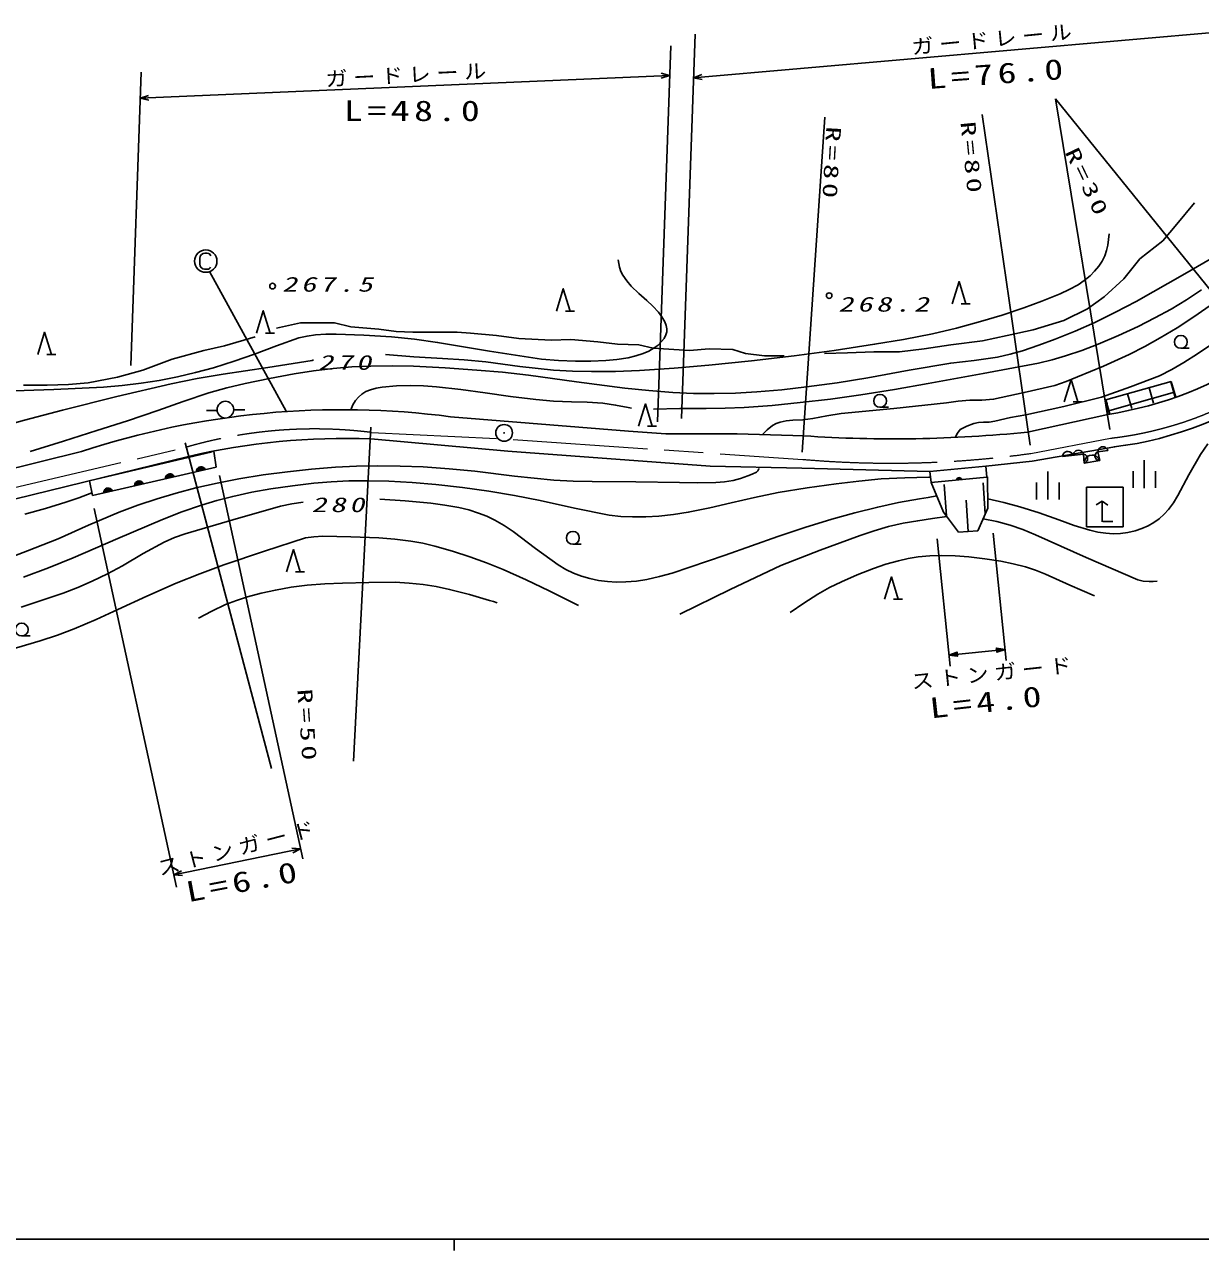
# Model space of a CAD drawing. Units: millimetres, scale not verified. Extents: x 40000 to 680000, y 20000 to 380000.
# Drawn here: x 229680 to 334598, y 204000 to 313395 of the extents above; entities that cross this region are included whole.
import ezdxf

# ---------------------------------------------------------------- set-up
doc = ezdxf.new("R2010")
doc.units = ezdxf.units.MM
doc.header["$LTSCALE"] = 1000
doc.linetypes.add('CHAIN', pattern=[18.5, 12, -1.5, 3.5, -1.5])
for name, color, linetype, lineweight in [('M-BGD', 7, 'Continuous', 25), ('M-BMK', 2, 'CHAIN', 13), ('M-STR-HTXT', 7, 'Continuous', 13), ('M-TTL-BAND', 7, 'Continuous', 25)]:
    doc.layers.add(name, color=color, linetype=linetype, lineweight=lineweight)
doc.styles.add('ＭＳ ゴシック', font='')
doc.styles.get('ＭＳ ゴシック').set_extended_font_data('MS Gothic')

# ---------------------------------------------------------------- blocks, each defined once
blk = doc.blocks.new('BUHIN21')
at = {"color": 7, "linetype": 'Continuous', "lineweight": 25}
blk.add_lwpolyline([(436, 479), (395, 573), (325, 643), (229, 697), (114, 726), (-81, 724), (-236, 693), (-395, 582), (-489, 441), (-527, 241), (-523, -249), (-481, -459), (-405, -583), (-259, -687), (-79, -726), (111, -724), (256, -708), (331, -662), (400, -597), (429, -526)], dxfattribs=at)
blk.add_circle((0, 0), 995, dxfattribs=at)
blk = doc.blocks.new('BUHIN122')
at = {"color": 7, "linetype": 'Continuous', "lineweight": 25}
for p, q in [((-10, 1250), (10, -1250)), ((-1002, 248), (-990, -1252)), ((998, 265), (1010, -1235))]:
    blk.add_line(p, q, dxfattribs=at)
blk = doc.blocks.new('BUHIN123')
at = {"color": 7, "linetype": 'Continuous', "lineweight": 25}
blk.add_line((203, -993), (1003, -987), dxfattribs=at)
blk.add_lwpolyline([(-602, -1000), (-8, 1000), (618, -990)], dxfattribs=at)
blk = doc.blocks.new('BUHIN124')
at = {"color": 7, "linetype": 'Continuous', "lineweight": 25}
blk.add_circle((0, 0), 746, dxfattribs=at)
blk = doc.blocks.new('BUHIN126')
at = {"color": 7, "linetype": 'Continuous', "lineweight": 25}
blk.add_line((5, -574), (751, -568), dxfattribs=at)
blk.add_circle((0, 0), 574, dxfattribs=at)
blk = doc.blocks.new('BUHIN129')
at = {"color": 7, "linetype": 'Continuous', "lineweight": 25}
for p, q in [((-381, -39), (358, 137)), ((327, 181), (-373, 14)), ((-356, 70), (284, 222)), ((238, 262), (-328, 127)), ((-293, 187), (178, 299)), ((75, 326), (-215, 257))]:
    blk.add_line(p, q, dxfattribs=at)
blk.add_lwpolyline([(-389, -93), (-379, 4), (-353, 91), (-297, 195), (-223, 262), (-138, 313), (-17, 341), (81, 334), (178, 307), (274, 240), (339, 175), (389, 93)], close=True, dxfattribs=at)
blk = doc.blocks.new('BUHIN131')
at = {"color": 7, "linetype": 'Continuous', "lineweight": 25}
blk.add_circle((0, 0), 249, dxfattribs=at)
blk = doc.blocks.new('BUHIN132')
at = {"color": 7, "linetype": 'Continuous', "lineweight": 25}
for radius in [746, 22.5]:
    blk.add_circle((0, 0), radius, dxfattribs=at)
blk = doc.blocks.new('BUHIN137')
at = {"color": 7, "linetype": 'Continuous', "lineweight": 25}
blk.add_lwpolyline([(469, 57), (420, 160), (353, 245), (249, 337), (139, 381), (25, 403), (-120, 385), (-226, 336), (-323, 268), (-402, 153), (-444, 55), (-469, -57)], dxfattribs=at)

msp = doc.modelspace()

# ---------------------------------------------------------------- hatches: boundary and pattern name
at = {"layer": 'M-BGD'}
h = msp.add_hatch(dxfattribs=at)
h.set_pattern_fill('USER', color=256, style=0, pattern_type=2)
h.set_pattern_definition([(15.664, (326163, 279903), (-270, 962.86), []), (105.664, (326163, 279903), (-3851.4, -1080), []), (105.66, (328358, 279480), (-3851.4, -1080), [])])
h.paths.add_polyline_path([(326163, 279903), (331991, 281538), (332397, 280132), (326352, 278586)])

# ---------------------------------------------------------------- linework, layer by layer
for p, q in [((289366, 308646), (340979, 313157)), ((288292, 278233), (289504, 312529)), ((286143, 277936), (287329, 311505)), ((239162, 282975), (240086, 309146)), ((240004, 306831), (287235, 308857)), ((326513, 277244), (321656, 306767)), ((341077, 282766), (321656, 306767)), ((319399, 275851), (315116, 305368)), ((299074, 275239), (301082, 305137)), ((332501, 295585), (334054, 297491)), ((331231, 294103), (332501, 295585)), ((329184, 292480), (331231, 294103)), ((327772, 290715), (329184, 292480)), ((253034, 278903), (246195, 291351)), ((326007, 289091), (327772, 290715)), ((324525, 288033), (326007, 289091)), ((322408, 286974), (324525, 288033)), ((252172, 286291), (254290, 286785)), ((254290, 286785), (255843, 286785)), ((255843, 286785), (257325, 286785)), ((257325, 286785), (258807, 286432)), ((319678, 286150), (322408, 286974)), ((258807, 286432), (261278, 286221)), ((261278, 286221), (262831, 286009)), ((262831, 286009), (264313, 285938)), ((264313, 285938), (266007, 285938)), ((266007, 285938), (268267, 285938)), ((268267, 285938), (269467, 285868)), ((269467, 285868), (271796, 285656)), ((271796, 285656), (273772, 285374)), ((315160, 285162), (317348, 285656)), ((317348, 285656), (319678, 286150)), ((245678, 284315), (247514, 284738)), ((247514, 284738), (250266, 285515)), ((273772, 285374), (276666, 285232)), ((276666, 285232), (278431, 285303)), ((278431, 285303), (280831, 285091)), ((280831, 285091), (282595, 284880)), ((282595, 284880), (284501, 284809)), ((284501, 284809), (285772, 284527)), ((285772, 284527), (289019, 284315)), ((289019, 284315), (290760, 284456)), ((290760, 284456), (292878, 284385)), ((307749, 284174), (309937, 284456)), ((309937, 284456), (312337, 284809)), ((312337, 284809), (315160, 285162)), ((240242, 282550), (242854, 283538)), ((242854, 283538), (245678, 284315)), ((292878, 284385), (294007, 284032)), ((294007, 284032), (295701, 283821)), ((295701, 283821), (297466, 283821)), ((301066, 284032), (303113, 284103)), ((303113, 284103), (305442, 284174)), ((305442, 284174), (307749, 284174)), ((237984, 281915), (240242, 282550)), ((229584, 281209), (231701, 281209)), ((231701, 281209), (233607, 281280)), ((233607, 281280), (235372, 281421)), ((235372, 281421), (237984, 281915)), ((326163, 279903), (331991, 281538)), ((331991, 281538), (332397, 280132)), ((245920, 278940), (246854, 278962)), ((248351, 278998), (249329, 279022)), ((326320, 278596), (326163, 279903)), ((326214, 279553), (326337, 279582)), ((326306, 279164), (326337, 279171)), ((326306, 279164), (326337, 279171)), ((267699, 278393), (283574, 277113)), ((319178, 277027), (326320, 278596)), ((260572, 277478), (259040, 247669)), ((283574, 277113), (286907, 276876)), ((286907, 276876), (293259, 276876)), ((293259, 276876), (299218, 276690)), ((243999, 276080), (251721, 247013)), ((260571, 276423), (272804, 275327)), ((319585, 274430), (326971, 275711)), ((190384, 264336), (234775, 275286)), ((191152, 261840), (244313, 274854)), ((235449, 272684), (246432, 275276)), ((246793, 273910), (246580, 275338)), ((272804, 275327), (290862, 273998)), ((324165, 275058), (322288, 274846)), ((324209, 274255), (324165, 275058)), ((326337, 275398), (325440, 275275)), ((325440, 275275), (325620, 274483)), ((246793, 273910), (235745, 271379)), ((290862, 273998), (299041, 273795)), ((310463, 273507), (299041, 273795)), ((315438, 273996), (310463, 273507)), ((310463, 273507), (310580, 272528)), ((319593, 274431), (315438, 273996)), ((315438, 273996), (315545, 273015)), ((325620, 274483), (324209, 274255)), ((235745, 271379), (235463, 272688)), ((247077, 273152), (254506, 238936)), ((315545, 273015), (310580, 272528)), ((310580, 272528), (315545, 273015)), ((311682, 269894), (310580, 272528)), ((315394, 269727), (315206, 272510)), ((315591, 273039), (315620, 270247)), ((311926, 269564), (311738, 272347)), ((324438, 268563), (324438, 272105)), ((324438, 272105), (327702, 272105)), ((327702, 272105), (327702, 268563)), ((235906, 270208), (243242, 236417)), ((313872, 268160), (313683, 270944)), ((315620, 270247), (314739, 268219)), ((325280, 270522), (325841, 270867)), ((325841, 270867), (325841, 269026)), ((325841, 270867), (326330, 270493)), ((313005, 268102), (311682, 269894)), ((314739, 268219), (313005, 268102)), ((327702, 268563), (324438, 268563)), ((325871, 269041), (325912, 269042)), ((325911, 269063), (326787, 269063)), ((311094, 267494), (312252, 256134)), ((317262, 256645), (316104, 268004)), ((312150, 257129), (317161, 257640)), ((243003, 237519), (254312, 239829))]:
    msp.add_line(p, q, dxfattribs=at)
for points in [[(286477, 309040), (287235, 308857), (286495, 308611)], [(290132, 308496), (289366, 308646), (290095, 308924)], [(240763, 306647), (240004, 306831), (240744, 307076)], [(261890, 283942), (264425, 283738), (266969, 283593), (268913, 283474), (270852, 283294), (273862, 282893), (276889, 282551), (278574, 282456), (280273, 282420), (282413, 282444), (284550, 282528), (287632, 282728), (290721, 282989), (294531, 283382), (298342, 283835), (301923, 284321), (305515, 284868), (308103, 285302), (310682, 285795), (312830, 286310), (314978, 286887), (316904, 287465), (318834, 288107), (320456, 288699), (322078, 289356), (322889, 289738), (323675, 290174), (324231, 290547), (324748, 290967), (325157, 291375), (325525, 291826), (325816, 292275), (326054, 292751), (326221, 293221), (326331, 293714), (326400, 294207), (326449, 294715)], [(230171, 275283), (233153, 276202), (236129, 277182), (238857, 278040), (241565, 278955), (243833, 279770), (246118, 280528), (247735, 280971), (249368, 281357), (251539, 281818), (253731, 282222), (255459, 282487), (257204, 282693), (258895, 282836), (260590, 282919), (262479, 282941), (264377, 282904), (267199, 282755), (270025, 282546), (272333, 282361), (274634, 282116), (278924, 281505), (283235, 280951), (285381, 280728), (287534, 280564), (289371, 280484), (291220, 280465), (293118, 280511), (295025, 280618), (297236, 280809), (299452, 281060), (302185, 281431), (304909, 281862), (308603, 282551), (312317, 283182), (314401, 283420), (316485, 283719), (317614, 283973), (318731, 284286), (320187, 284769), (321633, 285314), (323404, 286038), (325158, 286820), (327022, 287719), (328867, 288677), (333192, 291155), (337518, 293645)], [(227850, 280685), (232288, 280830), (236731, 281036), (238403, 281177), (240080, 281378), (241700, 281638), (243319, 281958), (244932, 282337), (246530, 282773), (248378, 283348), (250208, 283980), (252169, 284732), (254148, 285428), (254888, 285601), (255648, 285717), (256564, 285777), (257485, 285777), (259955, 285685), (262421, 285533), (264477, 285314), (266535, 285034), (271162, 284248), (275806, 283522), (277317, 283413), (278847, 283363), (280203, 283359), (281550, 283415), (282535, 283507), (283525, 283661), (284206, 283822), (284879, 284044), (285380, 284260), (285857, 284531), (286201, 284789), (286520, 285104), (286736, 285391), (286904, 285713), (286975, 285966), (286988, 286236), (286931, 286547), (286809, 286862), (286544, 287317), (286230, 287734), (285733, 288272), (285196, 288765), (284484, 289384), (283805, 290053), (283408, 290515), (283056, 291018), (282876, 291371), (282754, 291746), (282691, 292067), (282643, 292404)], [(285801, 279065), (288147, 279134), (290494, 279143), (292183, 279147), (293879, 279212), (296381, 279402), (298888, 279653), (301587, 279975), (304289, 280358), (307301, 280837), (310309, 281376), (315217, 282266), (320137, 283166), (321359, 283464), (322564, 283820), (324027, 284322), (325473, 284883), (327271, 285646), (329043, 286463), (330526, 287208), (331981, 288005), (333340, 288831), (334676, 289713)], [(295523, 276806), (295950, 277231), (296412, 277604), (296739, 277787), (297101, 277919), (297641, 278029), (298218, 278083), (299127, 278133), (300015, 278242), (301267, 278488), (302526, 278672), (307234, 279122), (311943, 279632), (312972, 279780), (314016, 279869), (315081, 279883), (316144, 279957), (318875, 280547), (321596, 281196), (322610, 281551), (323615, 281967), (325933, 282923), (328235, 283938), (329633, 284652), (331013, 285423), (332526, 286342), (334016, 287317), (335753, 288534)], [(312725, 276551), (312915, 276924), (313162, 277271), (313761, 277558), (314379, 277787), (314805, 277874), (315251, 277902), (315757, 277924), (316258, 278008), (317638, 278316), (319029, 278566), (322397, 279318), (325755, 280130), (328359, 281058), (330936, 282041), (332039, 282607), (333111, 283224), (334335, 283995), (335534, 284822)], [(226315, 277157), (229681, 278105), (233064, 278995), (237909, 280191), (242769, 281346), (245074, 281795), (247401, 282187), (251374, 282778), (255343, 283428), (255402, 283438), (255461, 283449)], [(258796, 279024), (258979, 279456), (259217, 279858), (259474, 280153), (259784, 280413), (260146, 280638), (260542, 280812), (261061, 280960), (261596, 281049), (262868, 281151), (264132, 281192), (265283, 281166), (266451, 281078), (268616, 280836), (270784, 280533), (273043, 280206), (275305, 279938), (276887, 279799), (278483, 279719), (279885, 279697), (281279, 279615), (282413, 279444), (283550, 279211), (283697, 279179), (283844, 279147)], [(315614, 271060), (317052, 270739), (318486, 270357), (320218, 269815), (321950, 269211), (323332, 268706), (324728, 268261), (325438, 268097), (326157, 267993), (326811, 267960), (327476, 267987), (328121, 268074), (328766, 268223), (329361, 268420), (329939, 268675), (330446, 268963), (330914, 269297), (331350, 269689), (331743, 270123), (332185, 270715), (332589, 271359), (333565, 273212), (334592, 275031), (335268, 275975)], [(326337, 275398), (326289, 275497), (326223, 275577), (326122, 275663), (326016, 275704), (325906, 275723), (325767, 275704), (325667, 275656), (325575, 275588), (325502, 275478), (325462, 275383), (325440, 275275)], [(324209, 274255), (324299, 274291), (324375, 274343), (324459, 274426), (324503, 274517), (324527, 274613), (324521, 274738), (324485, 274830), (324432, 274916), (324340, 274989), (324259, 275031), (324165, 275058)], [(325620, 274483), (325541, 274636), (325434, 274760), (325271, 274893), (325102, 274953), (324928, 274979), (324709, 274944), (324552, 274864), (324411, 274755), (324298, 274577), (324239, 274427), (324209, 274255)], [(325440, 275275), (325356, 275225), (325289, 275160), (325220, 275063), (325192, 274965), (325183, 274865), (325211, 274742), (325262, 274656), (325329, 274579), (325434, 274522), (325521, 274494), (325620, 274483)], [(227201, 265378), (229960, 266418), (232696, 267513), (235394, 268723), (238117, 269878), (239794, 270502), (241501, 271073), (243216, 271585), (244956, 272041), (246877, 272474), (248811, 272849), (250972, 273200), (253152, 273494), (255279, 273723), (257413, 273892), (259290, 273988), (261169, 274024), (263208, 273999), (265257, 273913), (267563, 273751), (269865, 273529), (273392, 273100), (276918, 272731), (278622, 272638), (280331, 272605), (284232, 272596), (288130, 272527), (289736, 272493), (291353, 272519), (292132, 272581), (292901, 272703), (293564, 272880), (294211, 273114), (294599, 273275), (294987, 273441)], [(294987, 273441), (295110, 273566), (295189, 273734), (295195, 273753), (295202, 273772)], [(229582, 264077), (231819, 264914), (234032, 265807), (237995, 267546), (241979, 269230), (243713, 269897), (245465, 270507), (246851, 270924), (248264, 271287), (249954, 271652), (251669, 271960), (253579, 272244), (255496, 272469), (257048, 272600), (258606, 272670), (260396, 272684), (262186, 272638), (264275, 272518), (266370, 272337), (268748, 272072), (271115, 271748), (273400, 271363), (275681, 270917), (278754, 270238), (281848, 269617), (282881, 269506), (283930, 269453), (285100, 269461), (286269, 269530), (287582, 269672), (288898, 269876), (290821, 270264), (292738, 270712), (294817, 271196), (296923, 271625), (299508, 272050), (302102, 272416), (304105, 272661), (306112, 272846), (308235, 272953), (310372, 273000), (310442, 273001), (310512, 273002)], [(229707, 269688), (231547, 270196), (233378, 270764), (234534, 271173), (235694, 271604)], [(261386, 271031), (263651, 270885), (265922, 270679), (267173, 270516), (268414, 270294), (269311, 270077), (270186, 269804), (270925, 269512), (271647, 269163), (272473, 268686), (273274, 268154), (275271, 266629), (277283, 265169), (277963, 264775), (278672, 264433), (279383, 264163), (280116, 263949), (280893, 263786), (281680, 263683), (282510, 263638), (283342, 263653), (284270, 263735), (285191, 263876), (286328, 264128), (287456, 264440), (292177, 266056), (296887, 267724), (299288, 268521), (301717, 269264), (303750, 269829), (305799, 270336), (307656, 270733), (309522, 271070), (310300, 271199), (311088, 271327)], [(229384, 261407), (233116, 262649), (234430, 263154), (235721, 263716), (237078, 264375), (238419, 265093), (240274, 266185), (242151, 267218), (243065, 267608), (244004, 267943), (248259, 269210), (252511, 270414), (253526, 270623), (254546, 270785)], [(288154, 260794), (292642, 262976), (297146, 265125), (300666, 266491), (304225, 267808), (305486, 268230), (306763, 268594), (308059, 268886), (309380, 269122), (310678, 269314), (311979, 269483)], [(315201, 269299), (316414, 269038), (317611, 268719), (318753, 268323), (319877, 267870), (324410, 265828), (328995, 263830), (329499, 263733), (330010, 263695), (330368, 263697), (330737, 263711)], [(228152, 257547), (231084, 258404), (232608, 258914), (234111, 259481), (236070, 260309), (238015, 261197), (240596, 262398), (243200, 263545), (245317, 264385), (247466, 265173), (251086, 266405), (254736, 267584), (255501, 267687), (256287, 267732), (258797, 267684), (261297, 267577), (262719, 267462), (264145, 267286), (265216, 267101), (266278, 266855), (267856, 266409), (269417, 265905), (270910, 265365), (272392, 264765), (274445, 263848), (276484, 262872), (277802, 262220), (279116, 261562)], [(297988, 260919), (299208, 261770), (300459, 262569), (301498, 263145), (302575, 263673), (303981, 264285), (305423, 264845), (306533, 265229), (307657, 265553), (308524, 265747), (309410, 265884), (310444, 265973), (311484, 266002), (312717, 265974), (313943, 265886), (315360, 265723), (316782, 265498), (317883, 265278), (318976, 264997), (319884, 264696), (320772, 264339), (322955, 263370), (325154, 262419)], [(245197, 260419), (246398, 261053), (247622, 261632), (248579, 262005), (249567, 262325), (250806, 262654), (252069, 262927), (253477, 263175), (254891, 263363), (256461, 263487), (258046, 263551), (260403, 263620), (262761, 263629), (263997, 263559), (265238, 263428), (266421, 263242), (267603, 262994), (269391, 262530), (271164, 262007), (271508, 261902), (271862, 261794)], [(312227, 257137), (312862, 257362), (312894, 257045), (312229, 257137)], [(312738, 257189), (312606, 257176), (312736, 257208), (312740, 257170), (312606, 257176)], [(317084, 257632), (316450, 257407), (316417, 257724), (317083, 257632)], [(316573, 257580), (316706, 257594), (316575, 257561), (316571, 257599), (316706, 257594)], [(253534, 239890), (254312, 239829), (253620, 239470)], [(243781, 237458), (243003, 237519), (243695, 237879)]]:
    msp.add_lwpolyline(points, dxfattribs=at)
for points in [[(312150, 257129), (312916, 257019), (312877, 257392)], [(312303, 257145), (312837, 257331), (312863, 257070)], [(312378, 257152), (312811, 257300), (312832, 257095)], [(312454, 257160), (312786, 257269), (312802, 257120)], [(312529, 257168), (312761, 257239), (312771, 257145)], [(317161, 257640), (316396, 257750), (316434, 257377)], [(317008, 257624), (316475, 257438), (316448, 257699)], [(316933, 257617), (316500, 257469), (316479, 257674)], [(316857, 257609), (316525, 257500), (316510, 257649)], [(316782, 257601), (316550, 257531), (316541, 257624)]]:
    msp.add_lwpolyline(points, close=True, dxfattribs=at)
for centre, radius, start, end in [((320834, 312938), 34777, 279.07625, 303.55957), ((322855, 308136), 32685, 277.10603, 305.93918), ((258025, 204926), 74102, 82.49847, 108.28601), ((307199, 395465), 119043, 266.15581, 275.77533), ((258306, 214868), 61597, 87.89311, 103.13129)]:
    msp.add_arc(centre, radius, start, end, dxfattribs=at)
at = {"layer": 'M-BMK'}
for p, q in [((260632, 276991), (271780, 276456)), ((273277, 276369), (299124, 274591)), ((319452, 275119), (326571, 276482)), ((190566, 263090), (244053, 275662))]:
    msp.add_line(p, q, dxfattribs=at)
for centre, radius, start, end in [((322964, 308322), 32044, 276.46211, 304.59392), ((255560, 236195), 41110, 82.91308, 106.25497), ((306939, 365362), 91107, 265.07939, 277.89421)]:
    msp.add_arc(centre, radius, start, end, dxfattribs=at)
at = {"layer": 'M-STR-HTXT'}
for p, q in [((310580, 272528), (310463, 273507)), ((312823, 272779), (313296, 272826)), ((313280, 272856), (312833, 272812)), ((312848, 272845), (313257, 272885)), ((313232, 272914), (312870, 272878)), ((312897, 272912), (313198, 272942)), ((313136, 272967), (312951, 272949))]:
    msp.add_line(p, q, dxfattribs=at)
msp.add_lwpolyline([(312814, 272747), (312828, 272806), (312852, 272858), (312895, 272917), (312947, 272952), (313003, 272977), (313081, 272984), (313141, 272971), (313199, 272947), (313252, 272897), (313287, 272851), (313311, 272796)], close=True, dxfattribs=at)
at = {"layer": 'M-TTL-BAND'}
for p, q in [((40000, 205000), (579000, 205000)), ((268000, 205000), (268000, 204000))]:
    msp.add_line(p, q, dxfattribs=at)

# ---------------------------------------------------------------- block references
at = {"layer": 'M-BGD', "rotation": 359.5231}
for name, p in [('BUHIN21', (245850, 292282)), ('BUHIN131', (251809, 290054)), ('BUHIN123', (313054, 289454)), ('BUHIN123', (277751, 288812)), ('BUHIN131', (301467, 289205)), ('BUHIN123', (250980, 286859)), ('BUHIN123', (231467, 284933)), ('BUHIN126', (332845, 285075)), ('BUHIN123', (323055, 280724)), ('BUHIN126', (306014, 279812)), ('BUHIN124', (247601, 279029)), ('BUHIN123', (285068, 278542)), ('BUHIN132', (272471, 276958)), ('BUHIN137', (322757, 274899)), ('BUHIN137', (323696, 275005)), ('BUHIN129', (245412, 273594)), ('BUHIN122', (320980, 272258)), ('BUHIN122', (329581, 273285)), ('BUHIN129', (239888, 272328)), ('BUHIN129', (242650, 272961)), ('BUHIN129', (237126, 271696)), ('BUHIN126', (278602, 267589)), ('BUHIN123', (253676, 265548)), ('BUHIN123', (307021, 263109)), ('BUHIN126', (229433, 259407))]:
    msp.add_blockref(name, p, dxfattribs=at)

# ---------------------------------------------------------------- texts
at = {"layer": 'M-BGD', "attachment_point": 7, "style": 'ＭＳ ゴシック'}
for s, insert, char_height, rotation in [('\\T1.25;\\W1.1;ガードレール', (308889, 310647), 1320, 5.6), ('\\T1.25;\\W1.1;ガードレール', (256567, 307789), 1320, 3), ('\\T1.24;\\W1.35;L=76.0', (310318, 307611), 1833, 4.2), ('\\T1.25;\\W1.5;R=80', (301199, 304332), 1320, 266.9), ('\\T1.25;\\W1.5;R=80', (313165, 304690), 1320, 275.6), ('\\T1.25;\\W1.5;R=30', (322453, 302011), 1320, 295.4), ('\\T1.25;\\W1.1;ストンガード', (308882, 254021), 1320, 6.1), ('\\T1.25;\\W1.5;R=50', (253996, 254076), 1320, 274), ('\\T1.24;\\W1.35;L=4.0', (310532, 251444), 1833, 6.3), ('\\T1.25;\\W1.1;ストンガード', (241776, 237360), 1320, 14.6), ('\\T1.24;\\W1.35;L=6.0', (244277, 235038), 1833, 10.7)]:
    msp.add_mtext(s, dxfattribs=dict(at, insert=insert, char_height=char_height, rotation=rotation))
for s, insert, char_height in [('\\T1.24;\\W1.35;L=48.0', (258175, 304753), 1833), ('\\T1.25;\\W1.5;\\Q15;267.5', (252656, 289534), 1320), ('\\T1.25;\\W1.5;\\Q15;268.2', (302282, 287753), 1320), ('\\T1.25;\\W1.5;\\Q15;270', (255890, 282561), 1320), ('\\T1.25;\\W1.5;\\Q15;280', (255283, 269865), 1320)]:
    msp.add_mtext(s, dxfattribs=dict(at, insert=insert, char_height=char_height))

doc.saveas('drawing.dxf')
